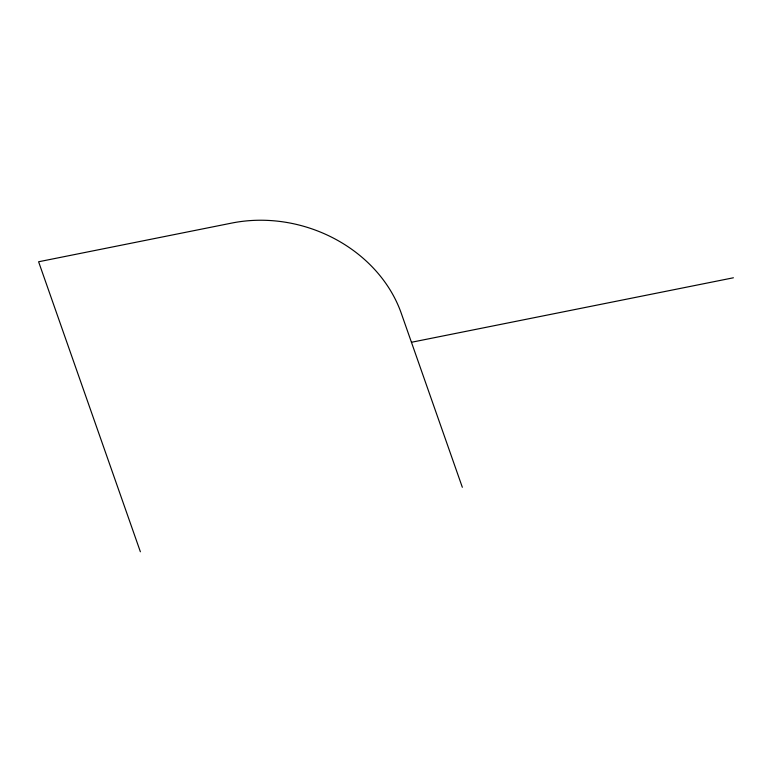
<?xml version="1.0" encoding="UTF-8"?>
<svg xmlns="http://www.w3.org/2000/svg" width="772" height="772" viewBox="0 0 772 772"><rect width="100%" height="100%" fill="white"/><g stroke="black" fill="none" stroke-linecap="round" stroke-linejoin="round"><path stroke-width="1.16" d="M411.447 342.276L733.4 277.785M462.332 487.277L401.266 313.268A136.654 117.006 17.1 0 0 231.774 223.069L38.6 261.766L140.379 551.768"/></g></svg>
